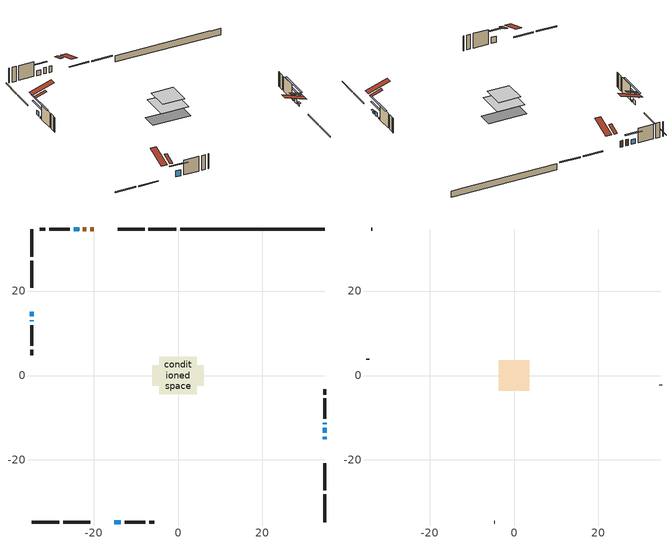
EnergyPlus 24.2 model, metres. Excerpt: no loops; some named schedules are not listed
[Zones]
conditioned space
 floor adiabatic (AdiabaticFloorConstruction): -4.41,-4.41 -4.41,4.41 4.41,4.41 4.41,-4.41 z3.05
 floor foundation (Slab1 construction): -6.09,-2.44 -6.09,2.44 6.09,2.44 6.09,-2.44 z-1.5
 wall outside (RimJoist1 construction): -0.37,34.7 -7,34.7 / -34.7,-34.7 -28.07,-34.7 / -34.7,34.7 -34.7,28.07 / 34.7,-34.7 34.7,-28.07 z0.61:0.91
 wall outside (RimJoist2 construction): -7.93,34.7 -14.33,34.7 / -27.14,-34.7 -20.74,-34.7 / -34.7,27.14 -34.7,20.74 / 34.7,-27.14 34.7,-20.74 z0.61:0.91
 wall outside (AdiabaticWallConstruction 1): -19.94,34.7 -20.78,34.7 / -21.71,34.7 -22.52,34.7 z0.61:2.64
 wall outside (AdiabaticWallConstruction): 34.7,-15.13 34.7,-14.47 z0.61:1.43; 34.7,-13.54 34.7,-12.42 / -34.7,15.13 -34.7,14.01 z0.61:2; -23.45,34.7 -24.74,34.7 z0.61:2.22; -15.13,-34.7 -13.53,-34.7 z0.61:2.6; 34.7,-11.49 34.7,-11.2 / -34.7,13.08 -34.7,12.79 z0.61:0.97
 wall outside (Wall1 construction): -25.67,34.7 -30.51,34.7 / -12.6,-34.7 -7.76,-34.7 / -34.7,11.87 -34.7,7.03 / 34.7,-10.28 34.7,-5.44 z0.61:5.49
 wall outside (Wall3 construction): -31.44,34.7 -32.69,34.7 / -6.83,-34.7 -5.58,-34.7 / -34.7,6.1 -34.7,4.84 / 34.7,-4.51 34.7,-3.25 z0.61:5.49
 wall foundation (FoundationWall1 construction): 0.56,34.7,-1.5 0.56,34.7,0.61 31.29,34.7,0.61 31.29,34.7,0.55 34.7,34.7,0.55 34.7,34.7,-1.5
 window (WindowConstruction): 34.7,-15.13 34.7,-14.47 z0.61:1.43
 window (WindowConstruction 1): 34.7,-13.54 34.7,-12.42 z0.61:2
 window (WindowConstruction 2): -23.45,34.7 -24.74,34.7 z0.61:2.22
 window (WindowConstruction 3): -15.13,-34.7 -13.53,-34.7 z0.61:2.6
 window (WindowConstruction 4): -34.7,15.13 -34.7,14.01 z0.61:2
 window (WindowConstruction 5): 34.7,-11.49 34.7,-11.21 z0.61:0.96
 window (WindowConstruction 6): -34.7,13.08 -34.7,12.79 z0.61:0.96
 door (Door): -19.94,34.7 -20.78,34.7 z0.61:2.64
 door (Door 1): -21.71,34.7 -22.52,34.7 z0.61:2.64
 ceiling adiabatic (AdiabaticFloorConstruction): 4.41,-4.41 4.41,4.41 -4.41,4.41 -4.41,-4.41 z3.05
 roof outside (Roof2 construction): -19.01,34.7,5.49 -19.01,31.02,6.71 -18.04,31.02,6.71 -18.04,34.7,5.49; -16.06,-34.7,5.49 -16.06,-31.02,6.71 -17.03,-31.02,6.71 -17.03,-34.7,5.49; -34.7,16.06,5.49 -31.02,16.06,6.71 -31.02,17.03,6.71 -34.7,17.03,5.49; 34.7,-16.06,5.49 31.02,-16.06,6.71 31.02,-17.03,6.71 34.7,-17.03,5.49
attic - vented
 floor to conditioned space (Floor1 construction Reversed): -3.61,-3.61 -3.61,3.61 3.61,3.61 3.61,-3.61 z5.49
 wall outside (Wall5 construction): -33.62,34.7 -33.77,34.7 / -4.65,-34.7 -4.5,-34.7 / -34.7,3.91 -34.7,3.77 / 34.7,-2.32 34.7,-2.18 z0.61:5.49
 roof outside (Roof1 construction): -17.11,34.7,5.49 -17.11,27.66,7.83 -15.26,27.66,7.83 -15.26,34.7,5.49; -17.95,-34.7,5.49 -17.95,-27.66,7.83 -19.81,-27.66,7.83 -19.81,-34.7,5.49; -34.7,17.95,5.49 -27.66,17.95,7.83 -27.66,19.81,7.83 -34.7,19.81,5.49; 34.7,-17.95,5.49 27.66,-17.95,7.83 27.66,-19.81,7.83 34.7,-19.81,5.49
shading: 34.7,-14.27 34.7,-15.33 35.11,-15.33 35.11,-14.27 z1.63; 34.7,-10.28 34.7,-15.68 35.11,-15.68 35.11,-10.28 z4.14; -26.88,34.7 -21.31,34.7 -21.31,35.11 -26.88,35.11 z4.36; -11.39,-34.7 -17.27,-34.7 -17.27,-35.11 -11.39,-35.11 z4.74; -34.7,11.87 -34.7,17.27 -35.11,17.27 -35.11,11.87 z4.14; 34.7,-6.38 34.7,-16.32 35.11,-16.32 35.11,-6.38 z5.79; -34.7,7.96 -34.7,17.91 -35.11,17.91 -35.11,7.96 z5.79
[Building]
Building 1: Terrain=Suburbs
[Site:Location]
Winnipeg Intl AP_MB: Latitude {deg}=49.91; Longitude {deg}=-97.24; Time Zone {hr}=-6; Elevation {m}=239; Keep Site Location Information=Yes
[Site:GroundTemperature:Shallow]
-2.46526, -5.11642, -5.32873, -4.07063, 0.979979, 6.00706, 10.3653, 13.1261, 13.3606, 11.1152, 6.8681, 1.99523
[Site:WaterMainsTemperature]
Calculation Method=Schedule; Temperature Schedule=mains temperature schedule
[Material] Roughness=Rough; Thermal Absorptance=0.9
Name | Thickness {m} | Conductivity {W/m-K} | Density {kg/m3} | Specific Heat {J/kg-K} | Solar Absorptance | Visible Absorptance
asphalt or fiberglass shingles | 0.00635 | 0.162714 | 1121.4 | 1465.45 | 0.84 | 0.84
ceiling stud and cavity | 0.1397 | 0.0798965 | 65.682 | 1177.47 | 0.7 | 0.7
concrete 4.0 in. | 0.1016 | 1.803125 | 2242.8 | 837.4 | 0.7 | 0.7
concrete 8.0 in. | 0.2032 | 1.803125 | 2242.8 | 837.4 | 0.7 | 0.7
door material | 0.04445 | 0.188738 | 512.64 | 1214.23 | 0.7 | 0.7
door material 1 | 0.04445 | 0.0451087 | 512.64 | 1214.23 | 0.7 | 0.7
exterior vertical ins | 0.0139016 | 0.029427 | 32.04 | 1214.23 | 0.7 | 0.7
floor covering | 0.0127 | 0.0433444 | 54.468 | 1339.84 | 0.6 | 0.6
floor rigid ins; wall rigid ins 1 | 0.512978 | 0.029427 | 32.04 | 1214.23 | 0.7 | 0.7
floor stud and cavity | 0.1397 | 1.75129 | 37.0049 | 1207.88 | 0.7 | 0.7
furniture material conditioned space 1 | 0.1524 | 0.115458 | 640.8 | 1214.23 | 0.6 | 0.6
gypsum board | 0.0127 | 0.160291 | 801 | 837.4 | 0.6 | 0.6
gypsum board 1 | 0.0127 | 0.160291 | 801 | 837.4 | 0.7 | 0.7
osb sheathing 0.5 in. | 0.0127 | 0.115458 | 512.64 | 1214.23 | 0.7 | 0.7
osb sheathing 0.75 in. | 0.01905 | 0.115458 | 512.64 | 1214.23 | 0.7 | 0.7
osb sheathing 2.0 in. | 0.0508 | 0.115458 | 512.64 | 1214.23 | 0.7 | 0.7
rim joist stud and cavity | 0.0508 | 0.177588 | 50.32683 | 1063.81 | 0.6 | 0.6
rim joist stud and cavity 1 | 0.0508 | 0.0692544 | 125.044 | 1163.47 | 0.6 | 0.6
roof stud and cavity | 0.2032 | 0.184409 | 78.34581 | 1123.46 | 0.7 | 0.7
wall rigid ins | 0.051816 | 0.029427 | 32.04 | 1214.23 | 0.7 | 0.7
wall stud and cavity | 0.1397 | 0.360642 | 139.0536 | 1170.24 | 0.7 | 0.7
wall stud and cavity 1 | 0.1397 | 0.130922 | 139.0536 | 1170.24 | 0.7 | 0.7
wall stud and cavity 2 | 0.0889 | 6.9971 | 50.32683 | 1063.81 | 0.6 | 0.6
wall stud and cavity 3 | 0.0889 | 0.380278 | 52.3479 | 1209.89 | 0.7 | 0.7
wall stud and cavity 4 | 0.0889 | 0.391764 | 83.0341 | 1211.67 | 0.7 | 0.7
wood siding | 0.0254 | 0.102417 | 544.68 | 1172.36 | 0.4 | 0.4
wood siding 1 | 0.00254 | 0.102417 | 544.68 | 1172.36 | 0.4 | 0.4
wood siding 2; wood siding 3; wood siding 4 | 0.0254 | 0.102417 | 544.68 | 1172.36 | 0.7 | 0.7
[WindowMaterial:SimpleGlazingSystem]
Name | U-Factor {W/m2-K} | Solar Heat Gain Coefficient
WindowMaterial | 2.36148 | 0.54
WindowMaterial 1 | 2.217259 | 0.6
WindowMaterial 2 | 2.1866 | 0.61
WindowMaterial 3 | 2.88953 | 0.69
WindowMaterial 4 | 3.071798 | 0.43
[Construction]
AdiabaticFloorConstruction: floor stud and cavity, floor rigid ins, osb sheathing 0.75 in., floor covering
AdiabaticWallConstruction: wood siding 3, wall rigid ins 1, wall stud and cavity 3, gypsum board
AdiabaticWallConstruction 1: wood siding 4, wall rigid ins 1, wall stud and cavity 3, gypsum board
Door: door material
Door 1: door material 1
Floor1 construction Reversed: gypsum board, ceiling stud and cavity
FoundationWall1 construction: concrete 8.0 in., gypsum board 1
furniture construction conditioned space 1: furniture material conditioned space 1
PartitionWallConstruction: gypsum board, wall stud and cavity 4, gypsum board
RimJoist1 construction: wood siding 2, rim joist stud and cavity
RimJoist2 construction: wood siding 2, osb sheathing 2.0 in., rim joist stud and cavity 1
Roof1 construction: asphalt or fiberglass shingles
Roof2 construction: asphalt or fiberglass shingles, osb sheathing 0.75 in., roof stud and cavity, gypsum board
Slab1 construction: concrete 4.0 in.
Wall1 construction: wood siding, wall rigid ins, osb sheathing 0.5 in., wall stud and cavity, gypsum board
Wall3 construction: wood siding, osb sheathing 0.5 in., wall stud and cavity 1, gypsum board
Wall5 construction: wood siding 1, wall stud and cavity 2
WindowConstruction: WindowMaterial
WindowConstruction 1; WindowConstruction 4: WindowMaterial 1
WindowConstruction 2: WindowMaterial 2
WindowConstruction 3: WindowMaterial 3
WindowConstruction 5; WindowConstruction 6: WindowMaterial 4
[Zone] Multiplier=1; Part of Total Floor Area=Yes
Name | Volume {m3}
attic - vented | 19.9115
conditioned space | 343.6
[Space]
Name | Zone | Volume {m3}
attic - vented 1 | attic - vented | 19.9115
conditioned space 1 | conditioned space | 343.6
[ZoneInfiltration:EffectiveLeakageArea]
infil attic - vented 1: Zone or Space=attic - vented 1; Schedule=Always On Discrete; Effective Air Leakage Area {cm2}=1742; Stack Coefficient=0.000502334; Wind Coefficient=1.51432e-05
[ZoneMixing]
whole house fan mix: Zone or Space=attic - vented; Schedule=Always On Continuous; Design Flow Rate Calculation Method=Flow/Zone; Design Flow Rate {m3/s}=0; Source Zone or Space=conditioned space
[SurfaceProperty:ExposedFoundationPerimeter]
Slab1: Exposed Perimeter Calculation Method=TotalExposedPerimeter; Total Exposed Perimeter {m}=34.139
[InternalMass] Zone or ZoneList=conditioned space; Space or SpaceList=conditioned space 1
Name | Construction | Surface Area {m2}
furniture mass conditioned space 1 | furniture construction conditioned space 1 | 54.9601
partition wall mass | PartitionWallConstruction | 137.4
[Lights]
interior lighting: Zone or ZoneList or Space or SpaceList=conditioned space 1; Schedule=interior lighting schedule; Design Level Calculation Method=LightingLevel; Lighting Level {W}=343.2; Return Air Fraction=0; Fraction Radiant=0.6; Fraction Visible=0.2; Fraction Replaceable=1
[People]
occupants: Zone or ZoneList or Space or SpaceList=conditioned space 1; Number of People Schedule=occupants schedule; Number of People Calculation Method=People; Number of People=3; Fraction Radiant=0.314171; Sensible Heat Fraction=0.56303; Activity Level Schedule=occupants activity schedule; Carbon Dioxide Generation Rate {m3/s-W}=0; Enable ASHRAE 55 Comfort Warnings=No; Mean Radiant Temperature Calculation Type=EnclosureAveraged
[ElectricEquipment] Zone or ZoneList or Space or SpaceList=conditioned space 1; Design Level Calculation Method=EquipmentLevel
Name | Schedule | Design Level {W} | Fraction Latent | Fraction Radiant | Fraction Lost
clothes dryer | clothes dryer schedule | 140.772 | 0.015 | 0.081 | 0.85
clothes washer | clothes washer schedule | 32.1985 | 0.03 | 0.162 | 0.7
cooking range | cooking range schedule | 215.147 | 0.08 | 0.432 | 0.2
dishwasher | dishwasher schedule | 66.8632 | 0.3 | 0.18 | 0.4
fridge | fridge schedule | 72.9452 | 0 | 0.6 | 0
mech vent house fan | mech vent house fan schedule | 10 | 0 | 0 | 1
mech vent house fan cfis | mech vent house fan cfis schedule | 0 | 0 | 0 | 0
misc plug loads | misc plug loads schedule | 494.7 | 0.045 | 0.513 | 0.1
whole house fan | Always On Discrete | 0 | 0 | 0 | 1
[OtherEquipment] Zone or ZoneList or Space or SpaceList=conditioned space 1; Design Level Calculation Method=EquipmentLevel
Name | Fuel Type | Schedule | Design Level {W} | Fraction Latent | Fraction Radiant | Fraction Lost
clothes dryer 1 | Electricity | clothes dryer schedule | 0 | 0.015 | 0.081 | 0.85
cooking range 1 | Electricity | cooking range schedule | 0 | 0.08 | 0.432 | 0.2
general water use latent | None | general water use schedule | 62.594 | 1 | 0 | 0
general water use sensible | None | general water use schedule | -61.6891 | 0 | 0.6 | 0
mech vent house fan latent load | None | Always On Discrete | 0 | 1 | 0 | 0
mech vent house fan sensible load | None | Always On Discrete | 0 | 0 | 0 | 0
water heater energy adjustment1 | NaturalGas | Always On Discrete | 0.01 | 0 | 0 | 1
[ZoneInfiltration:DesignFlowRate] Zone or ZoneList or Space or SpaceList=conditioned space 1; Schedule=Always On Discrete; Design Flow Rate Calculation Method=Flow/Zone; Design Flow Rate {m3/s}=0
infil flow; natural vent flow; whole house fan flow
[AvailabilityManager:Scheduled]
furnace airloop Availability Manager: Schedule=Always On Discrete
[Foundation:Kiva]
Foundation Kiva 1: Initial Indoor Air Temperature {C}=21; Wall Height Above Grade {m}=0.609996; Wall Depth Below Slab {m}=0.2032; Custom Block Material Name 1=exterior vertical ins; Custom Block Depth 1 {m}=2.11001; Custom Block X Position 1 {m}=0.2159; Custom Block Z Position 1 {m}=0
[Foundation:Kiva:Settings]
Soil Conductivity {W/m-K}=0.849921; Soil Density {kg/m3}=1842.3; Soil Specific Heat {J/kg-K}=418.7; Ground Solar Absorptivity=0.9; Ground Thermal Absorptivity=0.9; Ground Surface Roughness {m}=0.03; Far-Field Width {m}=40; Deep-Ground Boundary Condition=ZeroFlux; Deep-Ground Depth {m}=40; Minimum Cell Dimension {m}=0.2; Maximum Cell Growth Coefficient=3; Simulation Timestep=Timestep
[Exterior:Lights]
exterior lighting: Schedule=exterior lighting schedule; Design Level {W}=75.6
[EnergyManagementSystem:GlobalVariable]
furnace_airloop_Fan_RTF
infil_program_Qfan
infil_program_Qinf
natural_vent_program_Qnv
natural_vent_program_Qwhf
[EnergyManagementSystem:Sensor]
Name | Output:Variable or Output:Meter Index Key | Output:Variable or Output:Meter
airflow_gain | infil flow | Infiltration Sensible Heat Gain Energy
airflow_gain_1 | natural vent flow | Infiltration Sensible Heat Gain Energy
airflow_gain_2 | whole house fan flow | Infiltration Sensible Heat Gain Energy
airflow_loss | infil flow | Infiltration Sensible Heat Loss Energy
airflow_loss_1 | natural vent flow | Infiltration Sensible Heat Loss Energy
airflow_loss_2 | whole house fan flow | Infiltration Sensible Heat Loss Energy
clg_load_cond |  | Cooling:EnergyTransfer:Zone:CONDITIONED SPACE
clg_sp_s; clg_sp_s_1 | cooling setpoint | Schedule Value
clothes_dryer_exhaust_0_sch_s | clothes dryer exhaust 0 schedule | Schedule Value
cool_season | cooling season schedule | Schedule Value
htg_load_cond |  | Heating:EnergyTransfer:Zone:CONDITIONED SPACE
htg_sp_s; htg_sp_s_1 | heating setpoint | Schedule Value
ig_ee_conv | clothes dryer | Electric Equipment Convective Heating Energy
ig_ee_conv_2 | cooking range | Electric Equipment Convective Heating Energy
ig_ee_conv_4 | fridge | Electric Equipment Convective Heating Energy
ig_ee_conv_5 | misc plug loads | Electric Equipment Convective Heating Energy
ig_ee_conv_6 | whole house fan | Electric Equipment Convective Heating Energy
ig_ee_rad | clothes dryer | Electric Equipment Radiant Heating Energy
ig_ee_rad_2 | cooking range | Electric Equipment Radiant Heating Energy
ig_ee_rad_4 | fridge | Electric Equipment Radiant Heating Energy
ig_ee_rad_5 | misc plug loads | Electric Equipment Radiant Heating Energy
ig_ee_rad_6 | whole house fan | Electric Equipment Radiant Heating Energy
ig_lgt_conv | interior lighting | Lights Convective Heating Energy
ig_lgt_rad | interior lighting | Lights Radiant Heating Energy
ig_lgt_vis | interior lighting | Lights Visible Radiation Heating Energy
ig_oe_conv | clothes dryer 1 | Other Equipment Convective Heating Energy
ig_oe_conv_1 | cooking range 1 | Other Equipment Convective Heating Energy
ig_oe_conv_2 | general water use latent | Other Equipment Convective Heating Energy
ig_oe_conv_3 | general water use sensible | Other Equipment Convective Heating Energy
ig_oe_conv_4 | water heater energy adjustment1 | Other Equipment Convective Heating Energy
ig_oe_rad | clothes dryer 1 | Other Equipment Radiant Heating Energy
ig_oe_rad_1 | cooking range 1 | Other Equipment Radiant Heating Energy
ig_oe_rad_2 | general water use latent | Other Equipment Radiant Heating Energy
ig_oe_rad_3 | general water use sensible | Other Equipment Radiant Heating Energy
ig_oe_rad_4 | water heater energy adjustment1 | Other Equipment Radiant Heating Energy
ig_ppl_conv | occupants | People Convective Heating Energy
ig_ppl_rad | occupants | People Radiant Heating Energy
im_conv | furniture mass conditioned space 1 | Surface Inside Face Convection Heat Gain Energy
im_conv_1 | partition wall mass | Surface Inside Face Convection Heat Gain Energy
im_ig | furniture mass conditioned space 1 | Surface Inside Face Internal Gains Radiation Heat Gain Energy
im_ig_1 | partition wall mass | Surface Inside Face Internal Gains Radiation Heat Gain Energy
im_lgt | furniture mass conditioned space 1 | Surface Inside Face Lights Radiation Heat Gain Energy
im_lgt_1 | partition wall mass | Surface Inside Face Lights Radiation Heat Gain Energy
im_sol | furniture mass conditioned space 1 | Surface Inside Face Solar Radiation Heat Gain Energy
im_sol_1 | partition wall mass | Surface Inside Face Solar Radiation Heat Gain Energy
im_surf | furniture mass conditioned space 1 | Surface Inside Face Net Surface Thermal Radiation Heat Gain Energy
im_surf_1 | partition wall mass | Surface Inside Face Net Surface Thermal Radiation Heat Gain Energy
mv_conv | mech vent house fan | Electric Equipment Convective Heating Energy
mv_conv_1 | mech vent house fan cfis | Electric Equipment Convective Heating Energy
mv_conv_2 | mech vent house fan latent load | Other Equipment Convective Heating Energy
mv_conv_3 | mech vent house fan sensible load | Other Equipment Convective Heating Energy
mv_rad | mech vent house fan | Electric Equipment Radiant Heating Energy
mv_rad_1 | mech vent house fan cfis | Electric Equipment Radiant Heating Energy
mv_rad_2 | mech vent house fan latent load | Other Equipment Radiant Heating Energy
mv_rad_3 | mech vent house fan sensible load | Other Equipment Radiant Heating Energy
natural_vent_s | natural vent schedule | Schedule Value
out_pb_s |  | Site Outdoor Air Barometric Pressure
out_wt_s |  | Site Outdoor Air Humidity Ratio
site_vw_s |  | Site Wind Speed
ss_back_out | Window1 | Surface Window Shortwave from Zone Back Out Window Heat Transfer Rate
ss_back_out_1 | Window2 | Surface Window Shortwave from Zone Back Out Window Heat Transfer Rate
ss_back_out_2 | Window3 | Surface Window Shortwave from Zone Back Out Window Heat Transfer Rate
ss_back_out_3 | Window4 | Surface Window Shortwave from Zone Back Out Window Heat Transfer Rate
ss_back_out_4 | Window5 | Surface Window Shortwave from Zone Back Out Window Heat Transfer Rate
ss_back_out_5 | Window6 | Surface Window Shortwave from Zone Back Out Window Heat Transfer Rate
ss_back_out_6 | Window7 | Surface Window Shortwave from Zone Back Out Window Heat Transfer Rate
ss_conv | Door1 | Surface Inside Face Convection Heat Gain Energy
ss_conv_1 | Door2 | Surface Inside Face Convection Heat Gain Energy
ss_conv_2 | Window1 | Surface Inside Face Convection Heat Gain Energy
ss_conv_3 | Window2 | Surface Inside Face Convection Heat Gain Energy
ss_conv_4 | Window3 | Surface Inside Face Convection Heat Gain Energy
ss_conv_5 | Window4 | Surface Inside Face Convection Heat Gain Energy
ss_conv_6 | Window5 | Surface Inside Face Convection Heat Gain Energy
ss_conv_7 | Window6 | Surface Inside Face Convection Heat Gain Energy
ss_conv_8 | Window7 | Surface Inside Face Convection Heat Gain Energy
ss_ig | Door1 | Surface Inside Face Internal Gains Radiation Heat Gain Energy
ss_ig_1 | Door2 | Surface Inside Face Internal Gains Radiation Heat Gain Energy
ss_ig_2 | Window1 | Surface Inside Face Internal Gains Radiation Heat Gain Energy
ss_ig_3 | Window2 | Surface Inside Face Internal Gains Radiation Heat Gain Energy
ss_ig_4 | Window3 | Surface Inside Face Internal Gains Radiation Heat Gain Energy
ss_ig_5 | Window4 | Surface Inside Face Internal Gains Radiation Heat Gain Energy
ss_ig_6 | Window5 | Surface Inside Face Internal Gains Radiation Heat Gain Energy
ss_ig_7 | Window6 | Surface Inside Face Internal Gains Radiation Heat Gain Energy
ss_ig_8 | Window7 | Surface Inside Face Internal Gains Radiation Heat Gain Energy
ss_lgt | Door1 | Surface Inside Face Lights Radiation Heat Gain Energy
ss_lgt_1 | Door2 | Surface Inside Face Lights Radiation Heat Gain Energy
ss_sol | Door1 | Surface Inside Face Solar Radiation Heat Gain Energy
ss_sol_1 | Door2 | Surface Inside Face Solar Radiation Heat Gain Energy
ss_surf | Door1 | Surface Inside Face Net Surface Thermal Radiation Heat Gain Energy
ss_surf_1 | Door2 | Surface Inside Face Net Surface Thermal Radiation Heat Gain Energy
ss_surf_2 | Window1 | Surface Inside Face Net Surface Thermal Radiation Heat Gain Energy
ss_surf_3 | Window2 | Surface Inside Face Net Surface Thermal Radiation Heat Gain Energy
ss_surf_4 | Window3 | Surface Inside Face Net Surface Thermal Radiation Heat Gain Energy
ss_surf_5 | Window4 | Surface Inside Face Net Surface Thermal Radiation Heat Gain Energy
ss_surf_6 | Window5 | Surface Inside Face Net Surface Thermal Radiation Heat Gain Energy
ss_surf_7 | Window6 | Surface Inside Face Net Surface Thermal Radiation Heat Gain Energy
ss_surf_8 | Window7 | Surface Inside Face Net Surface Thermal Radiation Heat Gain Energy
ss_trans_in | Window1 | Surface Window Transmitted Solar Radiation Rate
ss_trans_in_1 | Window2 | Surface Window Transmitted Solar Radiation Rate
ss_trans_in_2 | Window3 | Surface Window Transmitted Solar Radiation Rate
ss_trans_in_3 | Window4 | Surface Window Transmitted Solar Radiation Rate
ss_trans_in_4 | Window5 | Surface Window Transmitted Solar Radiation Rate
ss_trans_in_5 | Window6 | Surface Window Transmitted Solar Radiation Rate
ss_trans_in_6 | Window7 | Surface Window Transmitted Solar Radiation Rate
ss_trans_out | Window1 | Surface Inside Face Initial Transmitted Diffuse Transmitted Out Window Solar Radiation Rate
ss_trans_out_1 | Window2 | Surface Inside Face Initial Transmitted Diffuse Transmitted Out Window Solar Radiation Rate
ss_trans_out_2 | Window3 | Surface Inside Face Initial Transmitted Diffuse Transmitted Out Window Solar Radiation Rate
ss_trans_out_3 | Window4 | Surface Inside Face Initial Transmitted Diffuse Transmitted Out Window Solar Radiation Rate
ss_trans_out_4 | Window5 | Surface Inside Face Initial Transmitted Diffuse Transmitted Out Window Solar Radiation Rate
ss_trans_out_5 | Window6 | Surface Inside Face Initial Transmitted Diffuse Transmitted Out Window Solar Radiation Rate
ss_trans_out_6 | Window7 | Surface Inside Face Initial Transmitted Diffuse Transmitted Out Window Solar Radiation Rate
s_conv | Floor1 | Surface Inside Face Convection Heat Gain Energy
s_conv_1 | FoundationWall1 | Surface Inside Face Convection Heat Gain Energy
s_conv_10 | RimJoist2:270 | Surface Inside Face Convection Heat Gain Energy
s_conv_11 | RimJoist2:90 | Surface Inside Face Convection Heat Gain Energy
s_conv_12 | Roof2:0 | Surface Inside Face Convection Heat Gain Energy
s_conv_13 | Roof2:180 | Surface Inside Face Convection Heat Gain Energy
s_conv_14 | Roof2:270 | Surface Inside Face Convection Heat Gain Energy
s_conv_15 | Roof2:90 | Surface Inside Face Convection Heat Gain Energy
s_conv_16 | Slab1 | Surface Inside Face Convection Heat Gain Energy
s_conv_17 | Wall1:0 | Surface Inside Face Convection Heat Gain Energy
s_conv_18 | Wall1:180 | Surface Inside Face Convection Heat Gain Energy
s_conv_19 | Wall1:270 | Surface Inside Face Convection Heat Gain Energy
s_conv_2 | inferred conditioned ceiling | Surface Inside Face Convection Heat Gain Energy
s_conv_20 | Wall1:90 | Surface Inside Face Convection Heat Gain Energy
s_conv_21 | Wall3:0 | Surface Inside Face Convection Heat Gain Energy
s_conv_22 | Wall3:180 | Surface Inside Face Convection Heat Gain Energy
s_conv_23 | Wall3:270 | Surface Inside Face Convection Heat Gain Energy
s_conv_24 | Wall3:90 | Surface Inside Face Convection Heat Gain Energy
s_conv_3 | inferred conditioned floor | Surface Inside Face Convection Heat Gain Energy
s_conv_4 | RimJoist1:0 | Surface Inside Face Convection Heat Gain Energy
s_conv_5 | RimJoist1:180 | Surface Inside Face Convection Heat Gain Energy
s_conv_6 | RimJoist1:270 | Surface Inside Face Convection Heat Gain Energy
s_conv_7 | RimJoist1:90 | Surface Inside Face Convection Heat Gain Energy
s_conv_8 | RimJoist2:0 | Surface Inside Face Convection Heat Gain Energy
s_conv_9 | RimJoist2:180 | Surface Inside Face Convection Heat Gain Energy
s_ig | Floor1 | Surface Inside Face Internal Gains Radiation Heat Gain Energy
s_ig_1 | FoundationWall1 | Surface Inside Face Internal Gains Radiation Heat Gain Energy
s_ig_10 | RimJoist2:270 | Surface Inside Face Internal Gains Radiation Heat Gain Energy
s_ig_11 | RimJoist2:90 | Surface Inside Face Internal Gains Radiation Heat Gain Energy
s_ig_12 | Roof2:0 | Surface Inside Face Internal Gains Radiation Heat Gain Energy
s_ig_13 | Roof2:180 | Surface Inside Face Internal Gains Radiation Heat Gain Energy
s_ig_14 | Roof2:270 | Surface Inside Face Internal Gains Radiation Heat Gain Energy
s_ig_15 | Roof2:90 | Surface Inside Face Internal Gains Radiation Heat Gain Energy
s_ig_16 | Slab1 | Surface Inside Face Internal Gains Radiation Heat Gain Energy
s_ig_17 | Wall1:0 | Surface Inside Face Internal Gains Radiation Heat Gain Energy
s_ig_18 | Wall1:180 | Surface Inside Face Internal Gains Radiation Heat Gain Energy
s_ig_19 | Wall1:270 | Surface Inside Face Internal Gains Radiation Heat Gain Energy
s_ig_2 | inferred conditioned ceiling | Surface Inside Face Internal Gains Radiation Heat Gain Energy
s_ig_20 | Wall1:90 | Surface Inside Face Internal Gains Radiation Heat Gain Energy
s_ig_21 | Wall3:0 | Surface Inside Face Internal Gains Radiation Heat Gain Energy
s_ig_22 | Wall3:180 | Surface Inside Face Internal Gains Radiation Heat Gain Energy
s_ig_23 | Wall3:270 | Surface Inside Face Internal Gains Radiation Heat Gain Energy
s_ig_24 | Wall3:90 | Surface Inside Face Internal Gains Radiation Heat Gain Energy
s_ig_3 | inferred conditioned floor | Surface Inside Face Internal Gains Radiation Heat Gain Energy
s_ig_4 | RimJoist1:0 | Surface Inside Face Internal Gains Radiation Heat Gain Energy
s_ig_5 | RimJoist1:180 | Surface Inside Face Internal Gains Radiation Heat Gain Energy
s_ig_6 | RimJoist1:270 | Surface Inside Face Internal Gains Radiation Heat Gain Energy
s_ig_7 | RimJoist1:90 | Surface Inside Face Internal Gains Radiation Heat Gain Energy
s_ig_8 | RimJoist2:0 | Surface Inside Face Internal Gains Radiation Heat Gain Energy
s_ig_9 | RimJoist2:180 | Surface Inside Face Internal Gains Radiation Heat Gain Energy
s_lgt | Floor1 | Surface Inside Face Lights Radiation Heat Gain Energy
